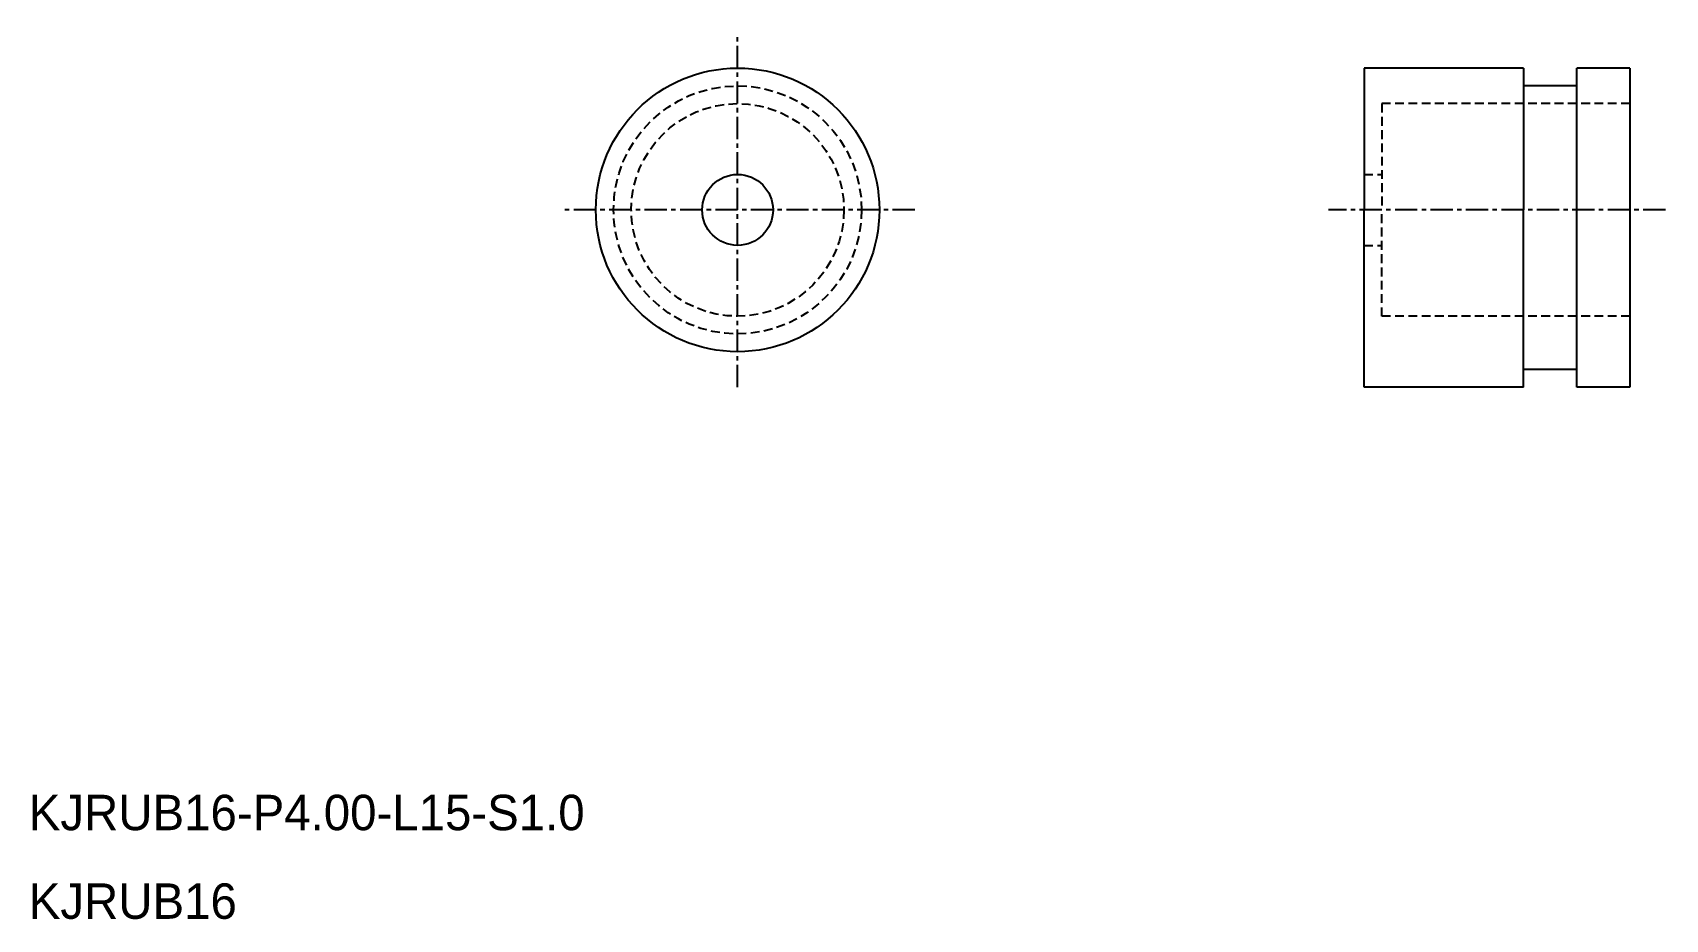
# Model space of a CAD drawing. Extents: x 10.2 to 102.4, y 10 to 60.
import ezdxf

# ---------------------------------------------------------------- set-up
doc = ezdxf.new("R2010")
doc.units = 0
doc.linetypes.add('CENTER', pattern=[2, 1.25, -0.25, 0.25, -0.25])
doc.linetypes.add('DASHED', pattern=[0.75, 0.5, -0.25])
doc.layers.get('0').update_dxf_attribs({"linetype": 'CONTINUOUS'})
doc.layers.add('CENTER', color=1, linetype='CENTER')

msp = doc.modelspace()

# ---------------------------------------------------------------- linework, layer by layer
at = {"color": 7, "linetype": 'CONTINUOUS'}
for p, q in [((85.352, 58), (85.352, 50)), ((94.352, 58), (85.352, 58)), ((94.352, 58), (94.352, 50)), ((100.352, 58), (97.352, 58)), ((97.352, 40), (97.352, 58)), ((100.352, 58), (100.352, 40)), ((97.352, 57), (94.352, 57)), ((85.352, 40), (85.352, 50)), ((94.352, 40), (94.352, 50)), ((97.352, 41), (94.352, 41)), ((94.352, 40), (85.352, 40)), ((100.352, 40), (97.352, 40))]:
    msp.add_line(p, q, dxfattribs=at)
at = {"color": 3, "linetype": 'DASHED'}
for p, q in [((86.352, 56), (86.352, 50)), ((100.352, 56), (86.352, 56)), ((85.352, 52), (86.352, 52)), ((86.352, 44), (86.352, 50)), ((85.352, 48), (86.352, 48)), ((100.352, 44), (86.352, 44))]:
    msp.add_line(p, q, dxfattribs=at)
at = {"color": 7, "linetype": 'CONTINUOUS'}
for radius in [8, 2]:
    msp.add_circle((50, 50), radius, dxfattribs=at)
at = {"color": 3, "linetype": 'DASHED'}
for radius in [7, 6]:
    msp.add_circle((50, 50), radius, dxfattribs=at)
at = {"layer": 'CENTER', "color": 1, "linetype": 'CENTER'}
for p, q in [((50, 40), (50, 60)), ((60, 50), (40, 50)), ((102.352, 50), (83.352, 50))]:
    msp.add_line(p, q, dxfattribs=at)

# ---------------------------------------------------------------- texts
at = {"color": 7, "linetype": 'CONTINUOUS'}
for s, p in [('KJRUB16-P4.00-L15-S1.0', (10, 15)), ('KJRUB16', (10, 10))]:
    msp.add_text(s, height=2, dxfattribs=at).set_placement(p)

doc.saveas('drawing.dxf')
